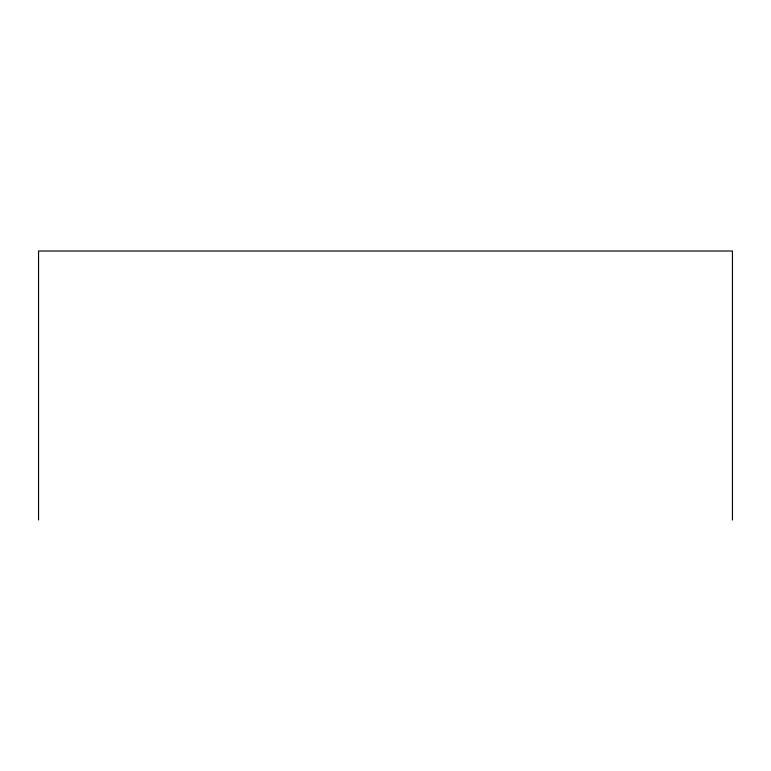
<?xml version="1.0" encoding="UTF-8"?>
<svg xmlns="http://www.w3.org/2000/svg" width="771" height="771" viewBox="0 0 771 771"><rect width="100%" height="100%" fill="white"/><g stroke="black" fill="none" stroke-linecap="round" stroke-linejoin="round"><path stroke-width="1.16" d="M732.45 519.991L732.45 251.009L38.55 251.009L38.55 519.991"/></g></svg>
